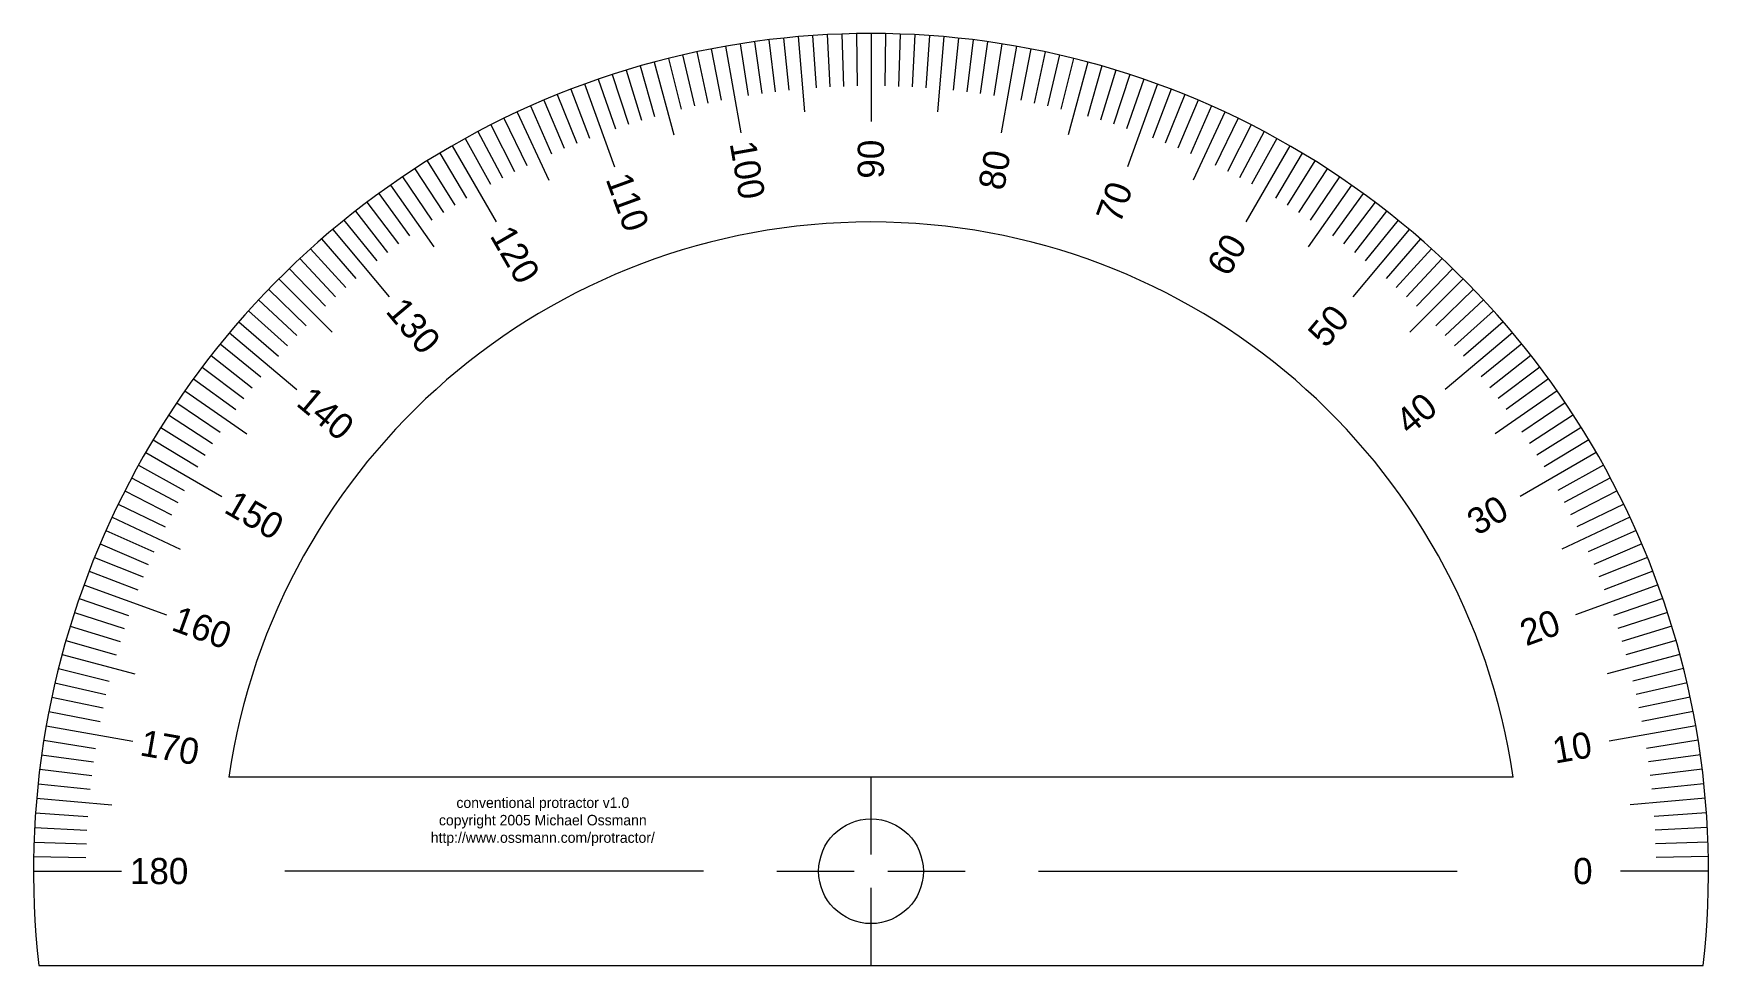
# Model space of a CAD drawing. Header units: centimetres. Extents: x 2 to 18, y 9.1 to 18.
import ezdxf

# ---------------------------------------------------------------- set-up
doc = ezdxf.new("R2010")
doc.units = ezdxf.units.CM
doc.layers.get('0').update_dxf_attribs({"linetype": 'CONTINUOUS', "lineweight": 0})
doc.layers.add('title', color=7, linetype='CONTINUOUS', lineweight=0)

msp = doc.modelspace()

# ---------------------------------------------------------------- linework, layer by layer
for p, q in [((8.887, 17.922), (8.956, 17.427)), ((9.025, 17.94), (9.086, 17.444)), ((9.164, 17.956), (9.216, 17.459)), ((9.303, 17.97), (9.366, 17.252)), ((9.442, 17.981), (9.477, 17.482)), ((9.581, 17.989), (9.607, 17.49)), ((9.721, 17.995), (9.738, 17.495)), ((9.86, 17.999), (9.869, 17.499)), ((10, 18), (10, 17.16)), ((10.14, 17.999), (10.131, 17.499)), ((10.279, 17.995), (10.262, 17.495)), ((10.419, 17.989), (10.393, 17.49)), ((10.558, 17.981), (10.523, 17.482)), ((10.697, 17.97), (10.634, 17.252)), ((10.836, 17.956), (10.784, 17.459)), ((10.975, 17.94), (10.914, 17.444)), ((11.113, 17.922), (11.044, 17.427)), ((8.065, 17.762), (8.186, 17.277)), ((8.2, 17.795), (8.313, 17.308)), ((8.337, 17.825), (8.441, 17.336)), ((8.474, 17.853), (8.569, 17.362)), ((8.611, 17.878), (8.757, 17.051)), ((8.749, 17.902), (8.827, 17.408)), ((11.251, 17.902), (11.173, 17.408)), ((11.389, 17.878), (11.243, 17.051)), ((11.526, 17.853), (11.431, 17.362)), ((11.663, 17.825), (11.559, 17.336)), ((11.8, 17.795), (11.687, 17.308)), ((11.935, 17.762), (11.814, 17.277)), ((7.528, 17.608), (7.682, 17.133)), ((7.661, 17.65), (7.807, 17.172)), ((7.795, 17.69), (7.933, 17.209)), ((7.929, 17.727), (8.116, 17.032)), ((12.071, 17.727), (11.884, 17.032)), ((12.205, 17.69), (12.067, 17.209)), ((12.339, 17.65), (12.193, 17.172)), ((12.472, 17.608), (12.318, 17.133)), ((7.133, 17.469), (7.312, 17.002)), ((7.264, 17.518), (7.551, 16.728)), ((7.395, 17.564), (7.558, 17.091)), ((12.605, 17.564), (12.442, 17.091)), ((12.736, 17.518), (12.449, 16.728)), ((12.867, 17.469), (12.688, 17.002)), ((6.746, 17.308), (6.949, 16.852)), ((6.874, 17.364), (7.07, 16.904)), ((7.003, 17.417), (7.19, 16.954)), ((12.997, 17.417), (12.81, 16.954)), ((13.126, 17.364), (12.93, 16.904)), ((13.254, 17.308), (13.051, 16.852)), ((6.368, 17.128), (6.595, 16.683)), ((6.493, 17.19), (6.712, 16.741)), ((6.619, 17.25), (6.923, 16.598)), ((13.381, 17.25), (13.077, 16.598)), ((13.507, 17.19), (13.288, 16.741)), ((13.632, 17.128), (13.405, 16.683)), ((6.122, 16.997), (6.364, 16.56)), ((6.244, 17.064), (6.479, 16.622)), ((13.756, 17.064), (13.521, 16.622)), ((13.878, 16.997), (13.636, 16.56)), ((5.88, 16.857), (6.137, 16.429)), ((6, 16.928), (6.42, 16.201)), ((14, 16.928), (13.58, 16.201)), ((14.12, 16.857), (13.863, 16.429)), ((5.643, 16.709), (5.915, 16.29)), ((5.761, 16.784), (6.026, 16.36)), ((14.239, 16.784), (13.974, 16.36)), ((14.357, 16.709), (14.085, 16.29)), ((5.411, 16.553), (5.824, 15.963)), ((5.526, 16.632), (5.806, 16.218)), ((14.589, 16.553), (14.176, 15.963)), ((14.474, 16.632), (14.194, 16.218)), ((5.185, 16.389), (5.486, 15.99)), ((5.298, 16.472), (5.592, 16.068)), ((14.702, 16.472), (14.408, 16.068)), ((14.815, 16.389), (14.514, 15.99)), ((4.965, 16.217), (5.28, 15.829)), ((5.075, 16.304), (5.383, 15.91)), ((14.925, 16.304), (14.617, 15.91)), ((15.035, 16.217), (14.72, 15.829)), ((4.752, 16.038), (5.08, 15.66)), ((4.858, 16.128), (5.398, 15.485)), ((15.142, 16.128), (14.602, 15.485)), ((15.248, 16.038), (14.92, 15.66)), ((4.544, 15.851), (4.885, 15.485)), ((4.647, 15.945), (4.982, 15.574)), ((15.353, 15.945), (15.018, 15.574)), ((15.456, 15.851), (15.115, 15.485)), ((4.443, 15.755), (4.79, 15.395)), ((15.557, 15.755), (15.21, 15.395)), ((4.245, 15.557), (4.605, 15.21)), ((4.343, 15.657), (4.852, 15.148)), ((15.657, 15.657), (15.148, 15.148)), ((15.755, 15.557), (15.395, 15.21)), ((4.149, 15.456), (4.515, 15.115)), ((15.851, 15.456), (15.485, 15.115)), ((3.962, 15.248), (4.34, 14.92)), ((4.055, 15.353), (4.426, 15.018)), ((15.945, 15.353), (15.574, 15.018)), ((16.038, 15.248), (15.66, 14.92)), ((3.872, 15.142), (4.515, 14.602)), ((16.128, 15.142), (15.485, 14.602)), ((3.696, 14.925), (4.09, 14.617)), ((3.783, 15.035), (4.171, 14.72)), ((16.217, 15.035), (15.829, 14.72)), ((16.304, 14.925), (15.91, 14.617)), ((3.611, 14.815), (4.01, 14.514)), ((16.389, 14.815), (15.99, 14.514)), ((3.447, 14.589), (4.037, 14.176)), ((3.528, 14.702), (3.932, 14.408)), ((16.553, 14.589), (15.963, 14.176)), ((16.472, 14.702), (16.068, 14.408)), ((3.368, 14.474), (3.782, 14.194)), ((16.632, 14.474), (16.218, 14.194)), ((3.291, 14.357), (3.71, 14.085)), ((16.709, 14.357), (16.29, 14.085)), ((3.143, 14.12), (3.571, 13.863)), ((3.216, 14.239), (3.64, 13.974)), ((16.784, 14.239), (16.36, 13.974)), ((16.857, 14.12), (16.429, 13.863)), ((3.072, 14), (3.799, 13.58)), ((16.928, 14), (16.201, 13.58)), ((3.003, 13.878), (3.44, 13.636)), ((16.997, 13.878), (16.56, 13.636)), ((2.872, 13.632), (3.317, 13.405)), ((2.936, 13.756), (3.378, 13.521)), ((17.064, 13.756), (16.622, 13.521)), ((17.128, 13.632), (16.683, 13.405)), ((2.81, 13.507), (3.259, 13.288)), ((17.19, 13.507), (16.741, 13.288)), ((2.75, 13.381), (3.402, 13.077)), ((17.25, 13.381), (16.598, 13.077)), ((2.636, 13.126), (3.096, 12.93)), ((2.692, 13.254), (3.148, 13.051)), ((17.308, 13.254), (16.852, 13.051)), ((17.364, 13.126), (16.904, 12.93)), ((2.583, 12.997), (3.046, 12.81)), ((17.417, 12.997), (16.954, 12.81)), ((2.531, 12.867), (2.998, 12.688)), ((17.469, 12.867), (17.002, 12.688)), ((2.482, 12.736), (3.272, 12.449)), ((17.518, 12.736), (16.728, 12.449)), ((2.436, 12.605), (2.909, 12.442)), ((17.564, 12.605), (17.091, 12.442)), ((2.35, 12.339), (2.828, 12.193)), ((2.392, 12.472), (2.867, 12.318)), ((17.608, 12.472), (17.133, 12.318)), ((17.65, 12.339), (17.172, 12.193)), ((2.31, 12.205), (2.791, 12.067)), ((17.69, 12.205), (17.209, 12.067)), ((2.273, 12.071), (2.968, 11.884)), ((17.727, 12.071), (17.032, 11.884)), ((2.238, 11.935), (2.723, 11.814)), ((17.762, 11.935), (17.277, 11.814)), ((2.205, 11.8), (2.692, 11.687)), ((17.795, 11.8), (17.308, 11.687)), ((2.147, 11.526), (2.638, 11.431)), ((2.175, 11.663), (2.664, 11.559)), ((17.825, 11.663), (17.336, 11.559)), ((17.853, 11.526), (17.362, 11.431)), ((2.122, 11.389), (2.949, 11.243)), ((17.878, 11.389), (17.051, 11.243)), ((2.098, 11.251), (2.592, 11.173)), ((17.902, 11.251), (17.408, 11.173)), ((2.078, 11.113), (2.573, 11.044)), ((17.922, 11.113), (17.427, 11.044)), ((2.06, 10.975), (2.556, 10.914)), ((3.866, 10.9), (16.134, 10.9)), ((10, 10.16), (10, 10.9)), ((17.94, 10.975), (17.444, 10.914)), ((2.044, 10.836), (2.541, 10.784)), ((17.956, 10.836), (17.459, 10.784)), ((2.03, 10.697), (2.748, 10.634)), ((17.97, 10.697), (17.252, 10.634)), ((2.011, 10.419), (2.51, 10.393)), ((2.019, 10.558), (2.518, 10.523)), ((17.981, 10.558), (17.482, 10.523)), ((17.989, 10.419), (17.49, 10.393)), ((2.005, 10.279), (2.505, 10.262)), ((17.995, 10.279), (17.495, 10.262)), ((2.001, 10.14), (2.501, 10.131)), ((17.999, 10.14), (17.499, 10.131)), ((2, 10), (2.84, 10)), ((8.4, 10), (4.4, 10)), ((9.1, 10), (9.84, 10)), ((10.16, 10), (10.9, 10)), ((11.6, 10), (15.6, 10)), ((18, 10), (17.16, 10)), ((10, 9.1), (10, 9.84)), ((2.051, 9.1), (17.949, 9.1))]:
    msp.add_line(p, q)
msp.add_circle((10, 10), 0.5)
for radius, start, end in [(8, 353.5406, 186.4594), (6.2, 8.3466, 171.6534)]:
    msp.add_arc((10, 10), radius, start, end)

# ---------------------------------------------------------------- texts
at = {"char_height": 0.25, "width": 12.5, "attachment_point": 5}
for s, insert, rotation in [('90', (10, 16.8), 90), ('100', (8.819, 16.697), 280), ('80', (11.181, 16.697), 80), ('110', (7.674, 16.39), 290), ('70', (12.326, 16.39), 70), ('120', (6.6, 15.889), 300), ('60', (13.4, 15.889), 60), ('130', (5.629, 15.209), 310), ('50', (14.371, 15.209), 50), ('140', (4.791, 14.371), 320), ('40', (15.209, 14.371), 40), ('150', (4.111, 13.4), 330), ('30', (15.889, 13.4), 30), ('160', (3.61, 12.326), 340), ('20', (16.39, 12.326), 20), ('170', (3.303, 11.181), 350), ('10', (16.697, 11.181), 10)]:
    msp.add_mtext(s, dxfattribs=dict(at, insert=insert, rotation=rotation))
for s, insert in [('180', (3.2, 10)), ('0', (16.8, 10))]:
    msp.add_mtext(s, dxfattribs=dict(at, insert=insert))
at = {"layer": 'title', "insert": (6.865, 10.473), "char_height": 0.1, "width": 100, "attachment_point": 5}
msp.add_mtext('conventional\\~protractor\\~v1.0\\Pcopyright\\~2005\\~Michael\\~Ossmann\\Phttp://www.ossmann.com/protractor/', dxfattribs=at)

doc.saveas('drawing.dxf')
